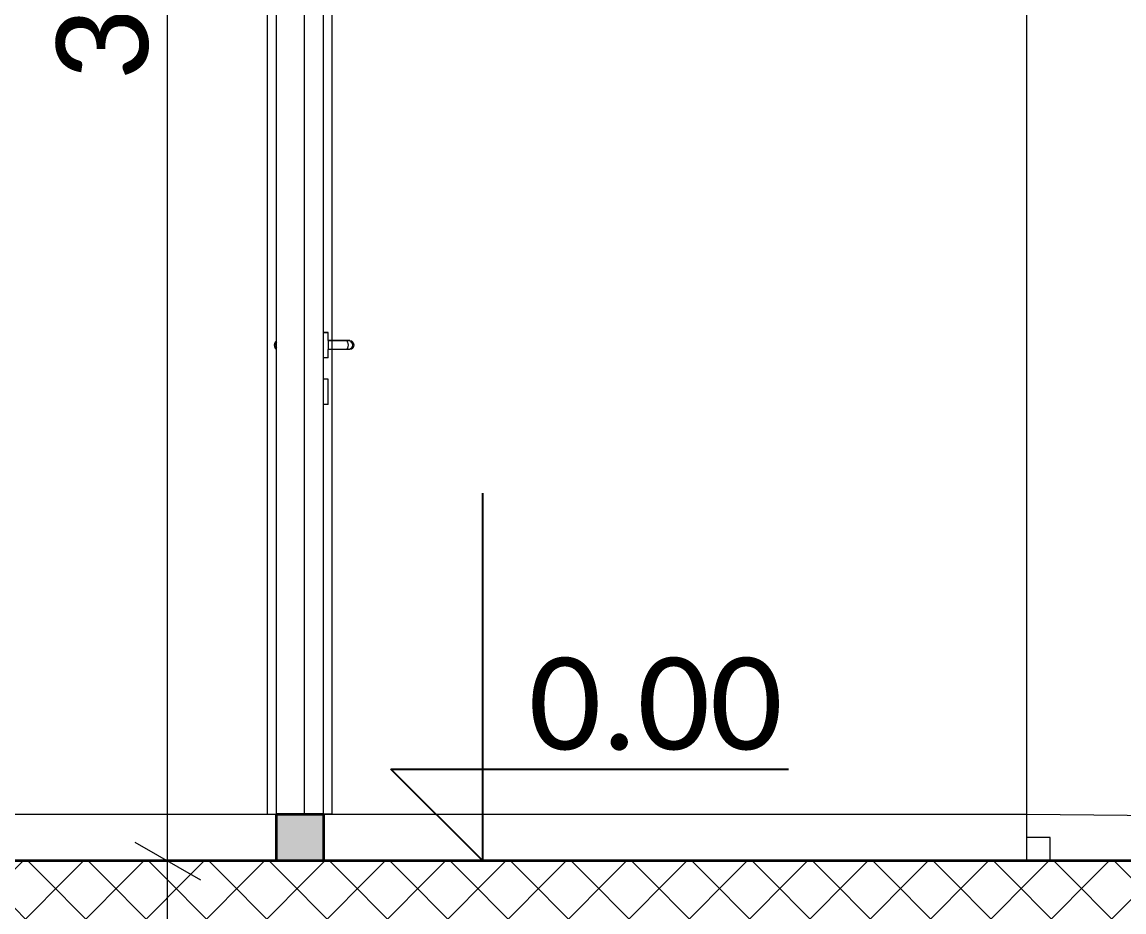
# Model space of a CAD drawing. Header units: millimetres. Extents: x -310 to 171125, y -3027 to 55843.
# Drawn here: x 135443 to 137793, y 8187 to 10084 of the extents above; entities that cross this region are included whole.
import ezdxf

# ---------------------------------------------------------------- set-up
doc = ezdxf.new("R2010")
doc.units = ezdxf.units.MM
doc.header["$MEASUREMENT"] = 0
doc.set_wipeout_variables(frame=1)
doc.linetypes.add('Wipeout_Contour', pattern=[1000, 0, -1000])
doc.layers.add('Dimensioning - General', color=7, linetype='Continuous')
doc.layers.add('Structural - Bearing', color=7, linetype='Continuous')
for name, color, linetype, lineweight, true_color in [('Dimensioning - General_Pen_No__5', 7, 'Continuous', 25, 0x40a5ff), ('Dimensioning - General_Pen_No__61', 7, 'Continuous', 20, 0x6a6a6a), ('Dimensioning - General_Pen_No__88', 7, 'Continuous', 20, 0xfd4435), ('Structural - Bearing_Pen_No__61', 7, 'Continuous', 20, 0x6a6a6a), ('Structural - Bearing_Pen_No__82', 7, 'Continuous', 20, 0xaaaaaa)]:
    doc.layers.add(name, color=color, linetype=linetype, lineweight=lineweight, true_color=true_color)
for name, color, linetype, lineweight in [('Structural - Bearing_Pen_No__1', 7, 'Continuous', 13), ('Structural - Bearing_Pen_No__101', 252, 'Continuous', 13), ('Structural - Bearing_Pen_No__7', 7, 'Continuous', 35)]:
    doc.layers.add(name, color=color, linetype=linetype, lineweight=lineweight)
doc.layers.get('0').off()
doc.styles.add('GENERATED_STYLE_6', font='calibril.ttf')
doc.dimstyles.new('GENERATED_STYLE__1', dxfattribs={"dimtxt": 195.999997, "dimasz": 106.4, "dimexe": 0.18, "dimexo": 0.0625, "dimgap": 0.09, "dimtad": 1, "dimdec": 0, "dimlfac": 0.1, "dimzin": 0, "dimdsep": 46, "dimtxsty": 'GENERATED_STYLE_6', "dimblk": 'ARROWHEAD_2', "dimblk1": 'ARROWHEAD_2', "dimblk2": 'ARROWHEAD_2', "dimcen": 0.09, "dimse1": 1, "dimse2": 1, "dimclrd": 256, "dimclre": 256, "dimclrt": 256, "dimadec": 0, "dimazin": 0, "dimtfac": 1, "dimtdec": 4, "dimtmove": 0, "dimatfit": 3, "dimfxl": 1, "dimtolj": 1, "dimtzin": 0, "dimarcsym": 0})

# ---------------------------------------------------------------- blocks, each defined once
blk = doc.blocks.new('Dimension_2', base_point=(136425, 8295.6))
at = {"layer": 'Dimensioning - General_Pen_No__5', "color": 161, "linetype": 'Continuous', "lineweight": 25, "true_color": 0x40a5ff}
for p, q in [((136425, 8295.6), (136425, 9079.6)), ((136425, 8295.6), (136229, 8491.6)), ((136229, 8491.6), (136425, 8491.6)), ((136425, 8491.6), (137077, 8491.6))]:
    blk.add_line(p, q, dxfattribs=at)
at = {"layer": 'Dimensioning - General_Pen_No__5', "color": 161, "lineweight": 25, "true_color": 0x40a5ff, "insert": (136523, 8530.8), "char_height": 196, "attachment_point": 7, "style": 'GENERATED_STYLE_6'}
blk.add_mtext('\\A1;{\\pql;\\fCalibri Light|b0|i0|c0|p34;0.00}', dxfattribs=at)
blk = doc.blocks.new('*D152')
at = {"layer": 'Dimensioning - General_Pen_No__61', "color": 251, "linetype": 'Continuous', "lineweight": 20, "true_color": 0x6a6a6a, "transparency": 16777216}
for p, q in [((135682.9, 8336), (135822.9, 8255.2)), ((135857.9, 8295.6), (135647.9, 8295.6)), ((135752.9, 5625.6), (135752.9, 8295.6)), ((135682.9, 5666), (135822.9, 5585.2))]:
    blk.add_line(p, q, dxfattribs=at)
at = {"layer": 'Dimensioning - General_Pen_No__88', "color": 20, "lineweight": 20, "true_color": 0xfd4435, "transparency": 16777216, "insert": (135713.7, 6722.3), "char_height": 196, "attachment_point": 7, "rotation": 90, "style": 'GENERATED_STYLE_6'}
blk.add_mtext('\\A1;{\\pql;\\fCalibri Light|b0|i0|c0|p34;267}', dxfattribs=at)
blk = doc.blocks.new('ARROWHEAD_2')
at = {"color": 0, "linetype": 'Continuous', "lineweight": 0}
for p, q in [((-0.378, -0.655), (0.378, 0.655)), ((0, 0), (-1, 0))]:
    blk.add_line(p, q, dxfattribs=at)
blk = doc.blocks.new('*D153')
at = {"layer": 'Dimensioning - General_Pen_No__61', "color": 251, "linetype": 'Continuous', "lineweight": 20, "true_color": 0x6a6a6a, "transparency": 16777216}
for p, q in [((135682.9, 12136), (135822.9, 12055.2)), ((135857.9, 12095.6), (135647.9, 12095.6)), ((135752.9, 8295.6), (135752.9, 12095.6)), ((135682.9, 8336), (135822.9, 8255.2)), ((135857.9, 8295.6), (135647.9, 8295.6))]:
    blk.add_line(p, q, dxfattribs=at)
at = {"layer": 'Dimensioning - General_Pen_No__88', "color": 20, "lineweight": 20, "true_color": 0xfd4435, "transparency": 16777216, "insert": (135713.7, 9957.3), "char_height": 196, "attachment_point": 7, "rotation": 90, "style": 'GENERATED_STYLE_6'}
blk.add_mtext('\\A1;{\\pql;\\fCalibri Light|b0|i0|c0|p34;380}', dxfattribs=at)

msp = doc.modelspace()

# ---------------------------------------------------------------- hatches: boundary and pattern name
at = {"layer": 'Structural - Bearing_Pen_No__101', "linetype": 'Continuous', "lineweight": 13}
msp.add_hatch(color=252, dxfattribs=at).paths.add_polyline_path([(135985.2, 8295.6), (135985.2, 8395.6), (136085.2, 8395.6), (136085.2, 8295.6)])

# ---------------------------------------------------------------- linework, layer by layer
at = {"layer": 'Structural - Bearing_Pen_No__1', "color": 7, "linetype": 'Continuous', "lineweight": 13}
for q in [(136045.2, 11418.6), (136045.2, 11330.6), (136045.2, 8495.6)]:
    msp.add_line((136045.2, 8395.6), q, dxfattribs=at)
at = {"layer": 'Structural - Bearing_Pen_No__7', "color": 7, "linetype": 'Continuous', "lineweight": 35, "flags": 128}
msp.add_lwpolyline([(135985.2, 8295.6), (135985.2, 8395.6), (136085.2, 8395.6), (136085.2, 8295.6)], close=True, dxfattribs=at)

# ---------------------------------------------------------------- block references
at = {"layer": 'Dimensioning - General', "color": 161, "linetype": 'Continuous', "lineweight": 25, "true_color": 0x40a5ff}
msp.add_blockref('Dimension_2', (136425, 8295.6), dxfattribs=at)

# ---------------------------------------------------------------- dimensions: what is measured, and where the dimension line sits
at = {"layer": 'Dimensioning - General', "color": 251, "linetype": 'Continuous', "lineweight": 20, "true_color": 0x6a6a6a}
for base, p1, p2, picture, middle in [((135752.9, 12095.6), (109661.3, 8295.6), (109698.6, 12095.6), '*D153', (135615.7, 10181.4)), ((135752.9, 8295.6), (109745.6, 5625.6), (109661.3, 8295.6), '*D152', (135615.7, 6946.4))]:
    dim = msp.add_linear_dim(base=base, p1=p1, p2=p2, angle=90, dimstyle='GENERATED_STYLE__1', dxfattribs=at)
    dim.commit()
    dim.dimension.update_dxf_attribs({"geometry": picture, "text_midpoint": middle, "dimtype": 160, "text_rotation": 90})

# ---------------------------------------------------------------- wipeouts: each hides what was drawn before it
at = {"color": 254, "linetype": 'Wipeout_Contour', "lineweight": 0, "ltscale": 818793.298091}
msp.add_wipeout([(136104.2, 11445.6), (136085.2, 11445.6), (136085.2, 9285.6), (136095.2, 9285.6), (136095.2, 9268.5), (136104.2, 9268.5)], dxfattribs=at).dxf.layer = 'Structural - Bearing'
at = {"color": 254, "linetype": 'Wipeout_Contour', "lineweight": 0, "ltscale": 545224.397043}
msp.add_wipeout([(135983.3, 9395.6), (135980.2, 9395.6), (135980.8, 9392.2), (135983.8, 9392.2)], dxfattribs=at).dxf.layer = 'Structural - Bearing'
at = {"color": 254, "linetype": 'Wipeout_Contour', "lineweight": 0, "ltscale": 545888.388268}
msp.add_wipeout([(136147.2, 9395.6), (136146.6, 9392.2), (136149.6, 9392.2), (136150.2, 9395.6)], dxfattribs=at).dxf.layer = 'Structural - Bearing'
at = {"color": 254, "linetype": 'Wipeout_Contour', "lineweight": 0, "ltscale": 551446.133863}
msp.add_wipeout([(137635.2, 8295.6), (137635.2, 8345.6), (137585.2, 8345.6), (137585.2, 8295.6)], dxfattribs=at).dxf.layer = 'Structural - Bearing'

# ---------------------------------------------------------------- next in the draw order: hatches: boundary and pattern name
at = {"layer": 'Structural - Bearing_Pen_No__1', "linetype": 'Continuous', "lineweight": 13}
h = msp.add_hatch(dxfattribs=at)
h.set_pattern_fill('CONCRETE_BLOCK', style=0, pattern_type=2)
h.set_pattern_definition([(45, (0, 0), (-64.346715, 64.346715), []), (135, (0, 0), (64.346715, 64.346715), [])])
h.paths.add_polyline_path([(142585.2, 8095.6), (142585.2, 8295.6), (124443.9, 8295.6), (124443.9, 8095.6)])

# ---------------------------------------------------------------- next in the draw order: linework, layer by layer
at = {"layer": 'Structural - Bearing_Pen_No__1', "color": 7, "linetype": 'Continuous', "lineweight": 13}
msp.add_line((124835.2, 8295.6), (142585.2, 8295.6), dxfattribs=at)
at = {"layer": 'Structural - Bearing_Pen_No__61', "color": 251, "linetype": 'Continuous', "lineweight": 20, "true_color": 0x6a6a6a}
msp.add_lwpolyline([(137585.2, 8395.6), (142585.2, 8345.6)], dxfattribs=at)
at = {"layer": 'Structural - Bearing_Pen_No__7', "color": 7, "linetype": 'Continuous', "lineweight": 35, "flags": 128}
msp.add_lwpolyline([(142585.2, 8095.6), (142585.2, 8295.6), (124443.9, 8295.6), (124443.9, 8095.6)], close=True, dxfattribs=at)
at = {"layer": 'Structural - Bearing_Pen_No__82', "color": 253, "linetype": 'Continuous', "lineweight": 20, "true_color": 0xaaaaaa}
for p, q in [((137585.2, 8295.6), (137585.2, 11595.6)), ((137635.2, 8345.6), (137585.2, 8345.6)), ((137635.2, 8295.6), (137635.2, 8345.6))]:
    msp.add_line(p, q, dxfattribs=at)

# ---------------------------------------------------------------- next in the draw order: wipeouts: each hides what was drawn before it
at = {"color": 254, "linetype": 'Wipeout_Contour', "lineweight": 0, "ltscale": 545867.498829}
msp.add_wipeout([(136139.8, 9405.5), (136142.7, 9404.3), (136145.2, 9404.3), (136141.9, 9405.5)], dxfattribs=at).dxf.layer = 'Structural - Bearing'
at = {"color": 254, "linetype": 'Wipeout_Contour', "lineweight": 0, "ltscale": 681536.196082}
msp.add_wipeout([(135983.8, 9392.2), (135980.8, 9392.2), (135982.5, 9389.2), (135985.2, 9389.2), (135985.2, 9389.4)], dxfattribs=at).dxf.layer = 'Structural - Bearing'
at = {"color": 254, "linetype": 'Wipeout_Contour', "lineweight": 0, "ltscale": 545883.09899}
msp.add_wipeout([(136146.6, 9392.2), (136145.1, 9389.2), (136147.9, 9389.2), (136149.6, 9392.2)], dxfattribs=at).dxf.layer = 'Structural - Bearing'
at = {"color": 254, "linetype": 'Wipeout_Contour', "lineweight": 0, "ltscale": 545669.174791}
msp.add_wipeout([(136095.2, 9370.2), (136095.1, 9370.2), (136095.1, 9368.6), (136095.2, 9368.6)], dxfattribs=at).dxf.layer = 'Structural - Bearing'
at = {"color": 254, "linetype": 'Wipeout_Contour', "lineweight": 0, "ltscale": 545655.25996}
msp.add_wipeout([(136095.1, 9316.3), (136095.2, 9316.3), (136095.2, 9321), (136095.1, 9321)], dxfattribs=at).dxf.layer = 'Structural - Bearing'

# ---------------------------------------------------------------- next in the draw order: wipeouts: each hides what was drawn before it
at = {"color": 254, "linetype": 'Wipeout_Contour', "lineweight": 0, "ltscale": 408926.5142}
msp.add_wipeout([(135985.2, 9404.3), (135982.5, 9402), (135985.2, 9402)], dxfattribs=at).dxf.layer = 'Structural - Bearing'
at = {"color": 254, "linetype": 'Wipeout_Contour', "lineweight": 0, "ltscale": 545878.227172}
msp.add_wipeout([(136142.7, 9404.3), (136145.1, 9402), (136147.9, 9402), (136145.2, 9404.3)], dxfattribs=at).dxf.layer = 'Structural - Bearing'
at = {"color": 254, "linetype": 'Wipeout_Contour', "lineweight": 0, "ltscale": 408923.616969}
msp.add_wipeout([(135982.5, 9389.2), (135985.2, 9386.9), (135985.2, 9389.2)], dxfattribs=at).dxf.layer = 'Structural - Bearing'
at = {"color": 254, "linetype": 'Wipeout_Contour', "lineweight": 0, "ltscale": 545874.072024}
msp.add_wipeout([(136142.7, 9386.9), (136145.2, 9386.9), (136147.9, 9389.2), (136145.1, 9389.2)], dxfattribs=at).dxf.layer = 'Structural - Bearing'
at = {"color": 254, "linetype": 'Wipeout_Contour', "lineweight": 0, "ltscale": 545670.042707}
msp.add_wipeout([(136095.2, 9374.9), (136095.1, 9374.9), (136095.1, 9370.2), (136095.2, 9370.2)], dxfattribs=at).dxf.layer = 'Structural - Bearing'
at = {"color": 254, "linetype": 'Wipeout_Contour', "lineweight": 0, "ltscale": 545653.638634}
msp.add_wipeout([(136095.1, 9309.1), (136095.2, 9309.1), (136095.2, 9316.3), (136095.1, 9316.3)], dxfattribs=at).dxf.layer = 'Structural - Bearing'

# ---------------------------------------------------------------- next in the draw order: wipeouts: each hides what was drawn before it
at = {"color": 254, "linetype": 'Wipeout_Contour', "lineweight": 0, "ltscale": 681539.816247}
msp.add_wipeout([(135980.8, 9399), (135983.8, 9399), (135985.2, 9401.8), (135985.2, 9402), (135982.5, 9402)], dxfattribs=at).dxf.layer = 'Structural - Bearing'
at = {"color": 254, "linetype": 'Wipeout_Contour', "lineweight": 0, "ltscale": 545885.811031}
msp.add_wipeout([(136145.1, 9402), (136146.6, 9399), (136149.6, 9399), (136147.9, 9402)], dxfattribs=at).dxf.layer = 'Structural - Bearing'
at = {"color": 254, "linetype": 'Wipeout_Contour', "lineweight": 0, "ltscale": 545671.67462}
msp.add_wipeout([(136095.2, 9382.1), (136095.1, 9382.1), (136095.1, 9374.9), (136095.2, 9374.9)], dxfattribs=at).dxf.layer = 'Structural - Bearing'
at = {"color": 254, "linetype": 'Wipeout_Contour', "lineweight": 0, "ltscale": 545862.401684}
msp.add_wipeout([(136142.7, 9386.9), (136139.8, 9385.8), (136141.9, 9385.8), (136145.2, 9386.9)], dxfattribs=at).dxf.layer = 'Structural - Bearing'
at = {"color": 254, "linetype": 'Wipeout_Contour', "lineweight": 0, "ltscale": 545656.123057}
msp.add_wipeout([(136095.1, 9321), (136095.2, 9321), (136095.2, 9322.6), (136095.1, 9322.6)], dxfattribs=at).dxf.layer = 'Structural - Bearing'

# ---------------------------------------------------------------- next in the draw order: wipeouts: each hides what was drawn before it
at = {"color": 254, "linetype": 'Wipeout_Contour', "lineweight": 0, "ltscale": 545225.340061}
msp.add_wipeout([(135980.2, 9395.6), (135983.3, 9395.6), (135983.8, 9399), (135980.8, 9399)], dxfattribs=at).dxf.layer = 'Structural - Bearing'
at = {"color": 254, "linetype": 'Wipeout_Contour', "lineweight": 0, "ltscale": 545673.874867}
msp.add_wipeout([(136095.1, 9390.9), (136095.1, 9382.1), (136095.2, 9382.1), (136095.2, 9390.9)], dxfattribs=at).dxf.layer = 'Structural - Bearing'
at = {"color": 254, "linetype": 'Wipeout_Contour', "lineweight": 0, "ltscale": 545889.330142}
msp.add_wipeout([(136146.6, 9399), (136147.2, 9395.6), (136150.2, 9395.6), (136149.6, 9399)], dxfattribs=at).dxf.layer = 'Structural - Bearing'
at = {"color": 254, "linetype": 'Wipeout_Contour', "lineweight": 0, "ltscale": 545649.421545}
msp.add_wipeout([(136095.1, 9370.2), (136085.3, 9370.2), (136085.3, 9368.6), (136095.1, 9368.6)], dxfattribs=at).dxf.layer = 'Structural - Bearing'
at = {"color": 254, "linetype": 'Wipeout_Contour', "lineweight": 0, "ltscale": 545635.50621}
msp.add_wipeout([(136085.3, 9316.3), (136095.1, 9316.3), (136095.1, 9321), (136085.3, 9321)], dxfattribs=at).dxf.layer = 'Structural - Bearing'

# ---------------------------------------------------------------- next in the draw order: wipeouts: each hides what was drawn before it
at = {"color": 254, "linetype": 'Wipeout_Contour', "lineweight": 0, "ltscale": 545676.379094}
msp.add_wipeout([(136095.2, 9400.3), (136095.1, 9400.3), (136095.1, 9390.9), (136095.2, 9390.9)], dxfattribs=at).dxf.layer = 'Structural - Bearing'
at = {"color": 254, "linetype": 'Wipeout_Contour', "lineweight": 0, "ltscale": 545233.513193}
msp.add_wipeout([(135983.3, 9395.6), (135983.8, 9392.2), (135985.2, 9392.2), (135985.2, 9395.6)], dxfattribs=at).dxf.layer = 'Structural - Bearing'
at = {"color": 254, "linetype": 'Wipeout_Contour', "lineweight": 0, "ltscale": 545864.096109}
msp.add_wipeout([(136147.2, 9395.6), (136137.9, 9395.6), (136137.6, 9392.2), (136146.6, 9392.2)], dxfattribs=at).dxf.layer = 'Structural - Bearing'
at = {"color": 254, "linetype": 'Wipeout_Contour', "lineweight": 0, "ltscale": 545650.289492}
msp.add_wipeout([(136095.1, 9374.9), (136085.3, 9374.9), (136085.3, 9370.2), (136095.1, 9370.2)], dxfattribs=at).dxf.layer = 'Structural - Bearing'
at = {"color": 254, "linetype": 'Wipeout_Contour', "lineweight": 0, "ltscale": 545651.455803}
msp.add_wipeout([(136095.2, 9309.1), (136095.1, 9309.1), (136095.1, 9300.3), (136095.2, 9300.3)], dxfattribs=at).dxf.layer = 'Structural - Bearing'

# ---------------------------------------------------------------- next in the draw order: wipeouts: each hides what was drawn before it
at = {"color": 254, "linetype": 'Wipeout_Contour', "lineweight": 0, "ltscale": 545678.88566}
msp.add_wipeout([(136095.1, 9409.1), (136095.1, 9400.3), (136095.2, 9400.3), (136095.2, 9409.1)], dxfattribs=at).dxf.layer = 'Structural - Bearing'
at = {"color": 254, "linetype": 'Wipeout_Contour', "lineweight": 0, "ltscale": 545849.367}
msp.add_wipeout([(136139.8, 9405.5), (136133.6, 9405.5), (136135.3, 9404.3), (136142.7, 9404.3)], dxfattribs=at).dxf.layer = 'Structural - Bearing'
at = {"color": 254, "linetype": 'Wipeout_Contour', "lineweight": 0, "ltscale": 408925.446061}
msp.add_wipeout([(135983.8, 9392.2), (135985.2, 9389.4), (135985.2, 9392.2)], dxfattribs=at).dxf.layer = 'Structural - Bearing'
at = {"color": 254, "linetype": 'Wipeout_Contour', "lineweight": 0, "ltscale": 545651.921465}
msp.add_wipeout([(136095.1, 9382.1), (136085.3, 9382.1), (136085.3, 9374.9), (136095.1, 9374.9)], dxfattribs=at).dxf.layer = 'Structural - Bearing'
at = {"color": 254, "linetype": 'Wipeout_Contour', "lineweight": 0, "ltscale": 545859.952718}
msp.add_wipeout([(136146.6, 9392.2), (136137.6, 9392.2), (136136.7, 9389.2), (136145.1, 9389.2)], dxfattribs=at).dxf.layer = 'Structural - Bearing'
at = {"color": 254, "linetype": 'Wipeout_Contour', "lineweight": 0, "ltscale": 545633.884825}
msp.add_wipeout([(136085.3, 9309.1), (136095.1, 9309.1), (136095.1, 9316.3), (136085.3, 9316.3)], dxfattribs=at).dxf.layer = 'Structural - Bearing'

# ---------------------------------------------------------------- next in the draw order: wipeouts: each hides what was drawn before it
at = {"color": 254, "linetype": 'Wipeout_Contour', "lineweight": 0, "ltscale": 408927.168602}
msp.add_wipeout([(135983.8, 9399), (135985.2, 9399), (135985.2, 9401.8)], dxfattribs=at).dxf.layer = 'Structural - Bearing'
at = {"color": 254, "linetype": 'Wipeout_Contour', "lineweight": 0, "ltscale": 545681.09183}
msp.add_wipeout([(136095.2, 9416.3), (136095.1, 9416.3), (136095.1, 9409.1), (136095.2, 9409.1)], dxfattribs=at).dxf.layer = 'Structural - Bearing'
at = {"color": 254, "linetype": 'Wipeout_Contour', "lineweight": 0, "ltscale": 545857.220438}
msp.add_wipeout([(136142.7, 9404.3), (136135.3, 9404.3), (136136.7, 9402), (136145.1, 9402)], dxfattribs=at).dxf.layer = 'Structural - Bearing'
at = {"color": 254, "linetype": 'Wipeout_Contour', "lineweight": 0, "ltscale": 545654.121792}
msp.add_wipeout([(136085.3, 9390.9), (136085.3, 9382.1), (136095.1, 9382.1), (136095.1, 9390.9)], dxfattribs=at).dxf.layer = 'Structural - Bearing'
at = {"color": 254, "linetype": 'Wipeout_Contour', "lineweight": 0, "ltscale": 545853.065131}
msp.add_wipeout([(136145.1, 9389.2), (136136.7, 9389.2), (136135.3, 9386.9), (136142.7, 9386.9)], dxfattribs=at).dxf.layer = 'Structural - Bearing'
at = {"color": 254, "linetype": 'Wipeout_Contour', "lineweight": 0, "ltscale": 545629.668309}
msp.add_wipeout([(136085.3, 9370.2), (136085.2, 9370.2), (136085.2, 9368.6), (136085.3, 9368.6)], dxfattribs=at).dxf.layer = 'Structural - Bearing'
at = {"color": 254, "linetype": 'Wipeout_Contour', "lineweight": 0, "ltscale": 545636.369338}
msp.add_wipeout([(136085.3, 9321), (136095.1, 9321), (136095.1, 9322.6), (136085.3, 9322.6)], dxfattribs=at).dxf.layer = 'Structural - Bearing'
at = {"color": 254, "linetype": 'Wipeout_Contour', "lineweight": 0, "ltscale": 545648.975778}
msp.add_wipeout([(136095.1, 9290.9), (136095.2, 9290.9), (136095.2, 9300.3), (136095.1, 9300.3)], dxfattribs=at).dxf.layer = 'Structural - Bearing'

# ---------------------------------------------------------------- next in the draw order: wipeouts: each hides what was drawn before it
at = {"color": 254, "linetype": 'Wipeout_Contour', "lineweight": 0, "ltscale": 545656.626109}
msp.add_wipeout([(136095.1, 9400.3), (136085.3, 9400.3), (136085.3, 9390.9), (136095.1, 9390.9)], dxfattribs=at).dxf.layer = 'Structural - Bearing'
at = {"color": 254, "linetype": 'Wipeout_Contour', "lineweight": 0, "ltscale": 545682.730479}
msp.add_wipeout([(136095.2, 9421), (136095.1, 9421), (136095.1, 9416.3), (136095.2, 9416.3)], dxfattribs=at).dxf.layer = 'Structural - Bearing'
at = {"color": 254, "linetype": 'Wipeout_Contour', "lineweight": 0, "ltscale": 545862.664873}
msp.add_wipeout([(136145.1, 9402), (136136.7, 9402), (136137.6, 9399), (136146.6, 9399)], dxfattribs=at).dxf.layer = 'Structural - Bearing'
at = {"color": 254, "linetype": 'Wipeout_Contour', "lineweight": 0, "ltscale": 545234.4562}
msp.add_wipeout([(135983.3, 9395.6), (135985.2, 9395.6), (135985.2, 9399), (135983.8, 9399)], dxfattribs=at).dxf.layer = 'Structural - Bearing'
at = {"color": 254, "linetype": 'Wipeout_Contour', "lineweight": 0, "ltscale": 545844.269686}
msp.add_wipeout([(136142.7, 9386.9), (136135.3, 9386.9), (136133.6, 9385.8), (136139.8, 9385.8)], dxfattribs=at).dxf.layer = 'Structural - Bearing'
at = {"color": 254, "linetype": 'Wipeout_Contour', "lineweight": 0, "ltscale": 545630.536288}
msp.add_wipeout([(136085.3, 9374.9), (136085.2, 9374.9), (136085.2, 9370.2), (136085.3, 9370.2)], dxfattribs=at).dxf.layer = 'Structural - Bearing'
at = {"color": 254, "linetype": 'Wipeout_Contour', "lineweight": 0, "ltscale": 545615.752471}
msp.add_wipeout([(136085.2, 9316.3), (136085.3, 9316.3), (136085.3, 9321), (136085.2, 9321)], dxfattribs=at).dxf.layer = 'Structural - Bearing'
at = {"color": 254, "linetype": 'Wipeout_Contour', "lineweight": 0, "ltscale": 545646.498092}
msp.add_wipeout([(136095.1, 9290.9), (136095.1, 9282.1), (136095.2, 9282.1), (136095.2, 9290.9)], dxfattribs=at).dxf.layer = 'Structural - Bearing'

# ---------------------------------------------------------------- next in the draw order: wipeouts: each hides what was drawn before it
at = {"color": 254, "linetype": 'Wipeout_Contour', "lineweight": 0, "ltscale": 1499460.993654422}
msp.add_wipeout([(135966.2, 11445.6), (135966.2, 8395.6), (135985.2, 8395.6), (135985.2, 9249.9), (135982.5, 9252.2), (135980.8, 9255.2), (135980.2, 9258.6), (135980.8, 9262), (135982.5, 9265), (135985.2, 9267.3), (135985.2, 11445.6)], dxfattribs=at).dxf.layer = 'Structural - Bearing'
at = {"color": 254, "linetype": 'Wipeout_Contour', "lineweight": 0, "ltscale": 545659.132766}
msp.add_wipeout([(136085.3, 9400.3), (136095.1, 9400.3), (136095.1, 9409.1), (136085.3, 9409.1)], dxfattribs=at).dxf.layer = 'Structural - Bearing'
at = {"color": 254, "linetype": 'Wipeout_Contour', "lineweight": 0, "ltscale": 545683.602794}
msp.add_wipeout([(136095.2, 9422.6), (136095.1, 9422.6), (136095.1, 9421), (136095.2, 9421)], dxfattribs=at).dxf.layer = 'Structural - Bearing'
at = {"color": 254, "linetype": 'Wipeout_Contour', "lineweight": 0, "ltscale": 545632.168319}
msp.add_wipeout([(136085.3, 9382.1), (136085.2, 9382.1), (136085.2, 9374.9), (136085.3, 9374.9)], dxfattribs=at).dxf.layer = 'Structural - Bearing'
at = {"color": 254, "linetype": 'Wipeout_Contour', "lineweight": 0, "ltscale": 545865.038025}
msp.add_wipeout([(136146.6, 9399), (136137.6, 9399), (136137.9, 9395.6), (136147.2, 9395.6)], dxfattribs=at).dxf.layer = 'Structural - Bearing'
at = {"color": 254, "linetype": 'Wipeout_Contour', "lineweight": 0, "ltscale": 545631.701916}
msp.add_wipeout([(136095.1, 9309.1), (136085.3, 9309.1), (136085.3, 9300.3), (136095.1, 9300.3)], dxfattribs=at).dxf.layer = 'Structural - Bearing'
at = {"color": 254, "linetype": 'Wipeout_Contour', "lineweight": 0, "ltscale": 545644.321186}
msp.add_wipeout([(136095.1, 9274.9), (136095.2, 9274.9), (136095.2, 9282.1), (136095.1, 9282.1)], dxfattribs=at).dxf.layer = 'Structural - Bearing'

# ---------------------------------------------------------------- next in the draw order: linework, layer by layer
at = {"layer": 'Structural - Bearing_Pen_No__1', "color": 7, "linetype": 'Continuous', "lineweight": 13}
for q in [(135985.2, 11418.6), (136045.2, 8395.6)]:
    msp.add_line((135985.2, 8395.6), q, dxfattribs=at)
at = {"layer": 'Structural - Bearing_Pen_No__82', "color": 253, "linetype": 'Continuous', "lineweight": 20, "true_color": 0xaaaaaa}
for p, q in [((135966.2, 8395.6), (135966.2, 11445.6)), ((135982.5, 9402), (135980.8, 9399)), ((135985.2, 9404.3), (135982.5, 9402)), ((135985.2, 9401.8), (135983.8, 9399)), ((135980.8, 9399), (135980.2, 9395.6)), ((135980.2, 9395.6), (135980.8, 9392.2)), ((135980.8, 9392.2), (135982.5, 9389.2)), ((135982.5, 9389.2), (135985.2, 9386.9)), ((135983.8, 9399), (135983.3, 9395.6)), ((135983.3, 9395.6), (135983.8, 9392.2)), ((135983.8, 9392.2), (135985.2, 9389.4)), ((135966.2, 8395.6), (135985.2, 8395.6))]:
    msp.add_line(p, q, dxfattribs=at)

# ---------------------------------------------------------------- next in the draw order: wipeouts: each hides what was drawn before it
at = {"color": 254, "linetype": 'Wipeout_Contour', "lineweight": 0, "ltscale": 545661.339016}
msp.add_wipeout([(136095.1, 9416.3), (136085.3, 9416.3), (136085.3, 9409.1), (136095.1, 9409.1)], dxfattribs=at).dxf.layer = 'Structural - Bearing'
at = {"color": 254, "linetype": 'Wipeout_Contour', "lineweight": 0, "ltscale": 545634.368726}
msp.add_wipeout([(136085.2, 9390.9), (136085.2, 9382.1), (136085.3, 9382.1), (136085.3, 9390.9)], dxfattribs=at).dxf.layer = 'Structural - Bearing'
at = {"color": 254, "linetype": 'Wipeout_Contour', "lineweight": 0, "ltscale": 545823.371555}
msp.add_wipeout([(136137.9, 9395.6), (136126.5, 9395.6), (136126.4, 9392.2), (136137.6, 9392.2)], dxfattribs=at).dxf.layer = 'Structural - Bearing'
at = {"color": 254, "linetype": 'Wipeout_Contour', "lineweight": 0, "ltscale": 545614.131027}
msp.add_wipeout([(136085.2, 9309.1), (136085.3, 9309.1), (136085.3, 9316.3), (136085.2, 9316.3)], dxfattribs=at).dxf.layer = 'Structural - Bearing'
at = {"color": 254, "linetype": 'Wipeout_Contour', "lineweight": 0, "ltscale": 545642.706596}
msp.add_wipeout([(136095.1, 9270.2), (136095.2, 9270.2), (136095.2, 9274.9), (136095.1, 9274.9)], dxfattribs=at).dxf.layer = 'Structural - Bearing'

# ---------------------------------------------------------------- next in the draw order: wipeouts: each hides what was drawn before it
at = {"color": 254, "linetype": 'Wipeout_Contour', "lineweight": 0, "ltscale": 545636.873134}
msp.add_wipeout([(136085.3, 9400.3), (136085.2, 9400.3), (136085.2, 9390.9), (136085.3, 9390.9)], dxfattribs=at).dxf.layer = 'Structural - Bearing'
at = {"color": 254, "linetype": 'Wipeout_Contour', "lineweight": 0, "ltscale": 545662.977724}
msp.add_wipeout([(136095.1, 9421), (136085.3, 9421), (136085.3, 9416.3), (136095.1, 9416.3)], dxfattribs=at).dxf.layer = 'Structural - Bearing'
at = {"color": 254, "linetype": 'Wipeout_Contour', "lineweight": 0, "ltscale": 545818.298879}
msp.add_wipeout([(136133.6, 9405.5), (136125.4, 9405.5), (136125.9, 9404.3), (136135.3, 9404.3)], dxfattribs=at).dxf.layer = 'Structural - Bearing'
at = {"color": 254, "linetype": 'Wipeout_Contour', "lineweight": 0, "ltscale": 545821.009813}
msp.add_wipeout([(136137.6, 9392.2), (136126.4, 9392.2), (136126.2, 9389.2), (136136.7, 9389.2)], dxfattribs=at).dxf.layer = 'Structural - Bearing'
at = {"color": 254, "linetype": 'Wipeout_Contour', "lineweight": 0, "ltscale": 545616.61563}
msp.add_wipeout([(136085.2, 9321), (136085.3, 9321), (136085.3, 9322.6), (136085.2, 9322.6)], dxfattribs=at).dxf.layer = 'Structural - Bearing'
at = {"color": 254, "linetype": 'Wipeout_Contour', "lineweight": 0, "ltscale": 545629.221801}
msp.add_wipeout([(136085.3, 9290.9), (136095.1, 9290.9), (136095.1, 9300.3), (136085.3, 9300.3)], dxfattribs=at).dxf.layer = 'Structural - Bearing'

# ---------------------------------------------------------------- next in the draw order: wipeouts: each hides what was drawn before it
at = {"color": 254, "linetype": 'Wipeout_Contour', "lineweight": 0, "ltscale": 545639.379881}
msp.add_wipeout([(136085.2, 9409.1), (136085.2, 9400.3), (136085.3, 9400.3), (136085.3, 9409.1)], dxfattribs=at).dxf.layer = 'Structural - Bearing'
at = {"color": 254, "linetype": 'Wipeout_Contour', "lineweight": 0, "ltscale": 545663.85007}
msp.add_wipeout([(136095.1, 9422.6), (136085.3, 9422.6), (136085.3, 9421), (136095.1, 9421)], dxfattribs=at).dxf.layer = 'Structural - Bearing'
at = {"color": 254, "linetype": 'Wipeout_Contour', "lineweight": 0, "ltscale": 545821.63204}
msp.add_wipeout([(136135.3, 9404.3), (136125.9, 9404.3), (136126.2, 9402), (136136.7, 9402)], dxfattribs=at).dxf.layer = 'Structural - Bearing'
at = {"color": 254, "linetype": 'Wipeout_Contour', "lineweight": 0, "ltscale": 545817.476464}
msp.add_wipeout([(136136.7, 9389.2), (136126.2, 9389.2), (136125.9, 9386.9), (136135.3, 9386.9)], dxfattribs=at).dxf.layer = 'Structural - Bearing'
at = {"color": 254, "linetype": 'Wipeout_Contour', "lineweight": 0, "ltscale": 545626.744026}
msp.add_wipeout([(136095.1, 9290.9), (136085.3, 9290.9), (136085.3, 9282.1), (136095.1, 9282.1)], dxfattribs=at).dxf.layer = 'Structural - Bearing'

# ---------------------------------------------------------------- next in the draw order: wipeouts: each hides what was drawn before it
at = {"color": 254, "linetype": 'Wipeout_Contour', "lineweight": 0, "ltscale": 545641.586211}
msp.add_wipeout([(136085.3, 9416.3), (136085.2, 9416.3), (136085.2, 9409.1), (136085.3, 9409.1)], dxfattribs=at).dxf.layer = 'Structural - Bearing'
at = {"color": 254, "linetype": 'Wipeout_Contour', "lineweight": 0, "ltscale": 545823.722159}
msp.add_wipeout([(136136.7, 9402), (136126.2, 9402), (136126.4, 9399), (136137.6, 9399)], dxfattribs=at).dxf.layer = 'Structural - Bearing'
at = {"color": 254, "linetype": 'Wipeout_Contour', "lineweight": 0, "ltscale": 545813.201276}
msp.add_wipeout([(136135.3, 9386.9), (136125.9, 9386.9), (136125.4, 9385.8), (136133.6, 9385.8)], dxfattribs=at).dxf.layer = 'Structural - Bearing'
at = {"color": 254, "linetype": 'Wipeout_Contour', "lineweight": 0, "ltscale": 545611.948038}
msp.add_wipeout([(136085.3, 9309.1), (136085.2, 9309.1), (136085.2, 9300.3), (136085.3, 9300.3)], dxfattribs=at).dxf.layer = 'Structural - Bearing'
at = {"color": 254, "linetype": 'Wipeout_Contour', "lineweight": 0, "ltscale": 545624.56704}
msp.add_wipeout([(136085.3, 9274.9), (136095.1, 9274.9), (136095.1, 9282.1), (136085.3, 9282.1)], dxfattribs=at).dxf.layer = 'Structural - Bearing'

# ---------------------------------------------------------------- next in the draw order: wipeouts: each hides what was drawn before it
at = {"color": 254, "linetype": 'Wipeout_Contour', "lineweight": 0, "ltscale": 545643.224979}
msp.add_wipeout([(136085.3, 9421), (136085.2, 9421), (136085.2, 9416.3), (136085.3, 9416.3)], dxfattribs=at).dxf.layer = 'Structural - Bearing'
at = {"color": 254, "linetype": 'Wipeout_Contour', "lineweight": 0, "ltscale": 545824.313541}
msp.add_wipeout([(136137.6, 9399), (136126.4, 9399), (136126.5, 9395.6), (136137.9, 9395.6)], dxfattribs=at).dxf.layer = 'Structural - Bearing'
at = {"color": 254, "linetype": 'Wipeout_Contour', "lineweight": 0, "ltscale": 545609.467834}
msp.add_wipeout([(136085.2, 9290.9), (136085.3, 9290.9), (136085.3, 9300.3), (136085.2, 9300.3)], dxfattribs=at).dxf.layer = 'Structural - Bearing'
at = {"color": 254, "linetype": 'Wipeout_Contour', "lineweight": 0, "ltscale": 545641.847898}
msp.add_wipeout([(136095.1, 9268.6), (136095.2, 9268.6), (136095.2, 9270.2), (136095.1, 9270.2)], dxfattribs=at).dxf.layer = 'Structural - Bearing'

# ---------------------------------------------------------------- next in the draw order: linework, layer by layer
at = {"layer": 'Structural - Bearing_Pen_No__82', "color": 253, "linetype": 'Continuous', "lineweight": 20, "true_color": 0xaaaaaa}
for p, q in [((136141.9, 9405.5), (136139.8, 9405.5)), ((136141.9, 9405.5), (136145.2, 9404.3)), ((136142.7, 9404.3), (136145.1, 9402)), ((136145.1, 9402), (136146.6, 9399)), ((136145.2, 9404.3), (136147.9, 9402)), ((136147.9, 9402), (136149.6, 9399)), ((136141.9, 9385.8), (136139.8, 9385.8)), ((136145.2, 9386.9), (136141.9, 9385.8)), ((136145.1, 9389.2), (136142.7, 9386.9)), ((136146.6, 9392.2), (136145.1, 9389.2)), ((136147.9, 9389.2), (136145.2, 9386.9)), ((136146.6, 9399), (136147.2, 9395.6)), ((136147.2, 9395.6), (136146.6, 9392.2)), ((136149.6, 9392.2), (136147.9, 9389.2)), ((136149.6, 9399), (136150.2, 9395.6)), ((136150.2, 9395.6), (136149.6, 9392.2))]:
    msp.add_line(p, q, dxfattribs=at)

# ---------------------------------------------------------------- next in the draw order: wipeouts: each hides what was drawn before it
at = {"color": 254, "linetype": 'Wipeout_Contour', "lineweight": 0, "ltscale": 545644.097356}
msp.add_wipeout([(136085.3, 9422.6), (136085.2, 9422.6), (136085.2, 9421), (136085.3, 9421)], dxfattribs=at).dxf.layer = 'Structural - Bearing'
at = {"color": 254, "linetype": 'Wipeout_Contour', "lineweight": 0, "ltscale": 545738.514985}
msp.add_wipeout([(136126.5, 9395.6), (136095.2, 9395.6), (136095.2, 9392.2), (136126.4, 9392.2)], dxfattribs=at).dxf.layer = 'Structural - Bearing'
at = {"color": 254, "linetype": 'Wipeout_Contour', "lineweight": 0, "ltscale": 545622.952392}
msp.add_wipeout([(136085.3, 9270.2), (136095.1, 9270.2), (136095.1, 9274.9), (136085.3, 9274.9)], dxfattribs=at).dxf.layer = 'Structural - Bearing'

# ---------------------------------------------------------------- next in the draw order: linework, layer by layer
at = {"layer": 'Structural - Bearing_Pen_No__82', "color": 253, "linetype": 'Continuous', "lineweight": 20, "true_color": 0xaaaaaa}
for p, q in [((136085.3, 9422.6), (136085.2, 9422.6)), ((136095.1, 9422.6), (136085.3, 9422.6)), ((136095.2, 9422.6), (136095.1, 9422.6)), ((136095.2, 9421), (136095.2, 9422.6))]:
    msp.add_line(p, q, dxfattribs=at)

# ---------------------------------------------------------------- next in the draw order: wipeouts: each hides what was drawn before it
at = {"color": 254, "linetype": 'Wipeout_Contour', "lineweight": 0, "ltscale": 545739.885017}
msp.add_wipeout([(136125.4, 9405.5), (136095.2, 9405.5), (136095.2, 9404.3), (136125.9, 9404.3)], dxfattribs=at).dxf.layer = 'Structural - Bearing'
at = {"color": 254, "linetype": 'Wipeout_Contour', "lineweight": 0, "ltscale": 545737.327466}
msp.add_wipeout([(136126.4, 9392.2), (136095.2, 9392.2), (136095.2, 9389.2), (136126.2, 9389.2)], dxfattribs=at).dxf.layer = 'Structural - Bearing'
at = {"color": 254, "linetype": 'Wipeout_Contour', "lineweight": 0, "ltscale": 545606.989969}
msp.add_wipeout([(136085.2, 9290.9), (136085.2, 9282.1), (136085.3, 9282.1), (136085.3, 9290.9)], dxfattribs=at).dxf.layer = 'Structural - Bearing'

# ---------------------------------------------------------------- next in the draw order: linework, layer by layer
at = {"layer": 'Structural - Bearing_Pen_No__82', "color": 253, "linetype": 'Continuous', "lineweight": 20, "true_color": 0xaaaaaa}
msp.add_line((136095.2, 9416.3), (136095.2, 9421), dxfattribs=at)

# ---------------------------------------------------------------- next in the draw order: wipeouts: each hides what was drawn before it
at = {"color": 254, "linetype": 'Wipeout_Contour', "lineweight": 0, "ltscale": 545740.188881}
msp.add_wipeout([(136125.9, 9404.3), (136095.2, 9404.3), (136095.2, 9402), (136126.2, 9402)], dxfattribs=at).dxf.layer = 'Structural - Bearing'
at = {"color": 254, "linetype": 'Wipeout_Contour', "lineweight": 0, "ltscale": 545736.032687}
msp.add_wipeout([(136126.2, 9389.2), (136095.2, 9389.2), (136095.2, 9386.9), (136125.9, 9386.9)], dxfattribs=at).dxf.layer = 'Structural - Bearing'
at = {"color": 254, "linetype": 'Wipeout_Contour', "lineweight": 0, "ltscale": 545604.812904}
msp.add_wipeout([(136085.2, 9274.9), (136085.3, 9274.9), (136085.3, 9282.1), (136085.2, 9282.1)], dxfattribs=at).dxf.layer = 'Structural - Bearing'

# ---------------------------------------------------------------- next in the draw order: wipeouts: each hides what was drawn before it
at = {"color": 254, "linetype": 'Wipeout_Contour', "lineweight": 0, "ltscale": 545740.040227}
msp.add_wipeout([(136126.2, 9402), (136095.2, 9402), (136095.2, 9399), (136126.4, 9399)], dxfattribs=at).dxf.layer = 'Structural - Bearing'
at = {"color": 254, "linetype": 'Wipeout_Contour', "lineweight": 0, "ltscale": 545734.786682}
msp.add_wipeout([(136125.9, 9386.9), (136095.2, 9386.9), (136095.2, 9385.8), (136125.4, 9385.8)], dxfattribs=at).dxf.layer = 'Structural - Bearing'
at = {"color": 254, "linetype": 'Wipeout_Contour', "lineweight": 0, "ltscale": 545622.093663}
msp.add_wipeout([(136085.3, 9268.6), (136095.1, 9268.6), (136095.1, 9270.2), (136085.3, 9270.2)], dxfattribs=at).dxf.layer = 'Structural - Bearing'

# ---------------------------------------------------------------- next in the draw order: wipeouts: each hides what was drawn before it
at = {"color": 254, "linetype": 'Wipeout_Contour', "lineweight": 0, "ltscale": 545739.457116}
msp.add_wipeout([(136126.4, 9399), (136095.2, 9399), (136095.2, 9395.6), (136126.5, 9395.6)], dxfattribs=at).dxf.layer = 'Structural - Bearing'
at = {"color": 254, "linetype": 'Wipeout_Contour', "lineweight": 0, "ltscale": 545603.198198}
msp.add_wipeout([(136085.2, 9270.2), (136085.3, 9270.2), (136085.3, 9274.9), (136085.2, 9274.9)], dxfattribs=at).dxf.layer = 'Structural - Bearing'

# ---------------------------------------------------------------- next in the draw order: linework, layer by layer
at = {"layer": 'Structural - Bearing_Pen_No__82', "color": 253, "linetype": 'Continuous', "lineweight": 20, "true_color": 0xaaaaaa}
for p, q in [((136095.2, 9409.1), (136095.2, 9416.3)), ((136095.2, 9405.5), (136095.2, 9409.1)), ((136095.2, 9405.5), (136095.2, 9404.3)), ((136125.4, 9405.5), (136095.2, 9405.5)), ((136095.2, 9404.3), (136095.2, 9402)), ((136095.2, 9402), (136095.2, 9399)), ((136133.6, 9405.5), (136125.4, 9405.5)), ((136139.8, 9405.5), (136133.6, 9405.5)), ((136135.3, 9404.3), (136136.7, 9402)), ((136136.7, 9402), (136137.6, 9399)), ((136133.6, 9385.8), (136125.4, 9385.8)), ((136139.8, 9385.8), (136133.6, 9385.8)), ((136136.7, 9389.2), (136135.3, 9386.9)), ((136137.6, 9392.2), (136136.7, 9389.2)), ((136137.6, 9399), (136137.9, 9395.6)), ((136137.9, 9395.6), (136137.6, 9392.2))]:
    msp.add_line(p, q, dxfattribs=at)

# ---------------------------------------------------------------- next in the draw order: wipeouts: each hides what was drawn before it
at = {"color": 254, "linetype": 'Wipeout_Contour', "lineweight": 0, "ltscale": 545602.339438}
msp.add_wipeout([(136085.2, 9268.6), (136085.3, 9268.6), (136085.3, 9270.2), (136085.2, 9270.2)], dxfattribs=at).dxf.layer = 'Structural - Bearing'

# ---------------------------------------------------------------- next in the draw order: wipeouts: each hides what was drawn before it
at = {"color": 254, "linetype": 'Wipeout_Contour', "lineweight": 0, "ltscale": 1364007.657980525}
msp.add_wipeout([(136085.2, 9268.6), (136085.2, 8395.6), (136104.2, 8395.6), (136104.2, 9385.8), (136095.2, 9385.8), (136095.2, 9368.6), (136085.2, 9368.6), (136085.2, 9322.6), (136095.2, 9322.6), (136095.2, 9268.6)], dxfattribs=at).dxf.layer = 'Structural - Bearing'

# ---------------------------------------------------------------- next in the draw order: linework, layer by layer
at = {"layer": 'Structural - Bearing_Pen_No__1', "color": 7, "linetype": 'Continuous', "lineweight": 13}
for q in [(136085.2, 11330.6), (136085.2, 8495.6)]:
    msp.add_line((136085.2, 8395.6), q, dxfattribs=at)
at = {"layer": 'Structural - Bearing_Pen_No__61', "color": 251, "linetype": 'Continuous', "lineweight": 20, "true_color": 0x6a6a6a}
msp.add_lwpolyline([(131985.2, 8395.6), (137585.2, 8395.6)], dxfattribs=at)
at = {"layer": 'Structural - Bearing_Pen_No__82', "color": 253, "linetype": 'Continuous', "lineweight": 20, "true_color": 0xaaaaaa}
for p, q in [((136104.2, 9268.5), (136104.2, 11445.6)), ((136095.2, 9399), (136095.2, 9395.6)), ((136095.2, 9395.6), (136095.2, 9392.2)), ((136095.2, 9392.2), (136095.2, 9389.2)), ((136095.2, 9389.2), (136095.2, 9386.9)), ((136095.2, 9386.9), (136095.2, 9385.8)), ((136095.2, 9382.1), (136095.2, 9385.8)), ((136125.4, 9385.8), (136095.2, 9385.8)), ((136095.2, 9374.9), (136095.2, 9382.1)), ((136104.2, 8395.6), (136104.2, 9385.8)), ((136085.3, 9368.6), (136085.2, 9368.6)), ((136095.1, 9368.6), (136085.3, 9368.6)), ((136095.2, 9368.6), (136095.1, 9368.6)), ((136095.2, 9370.2), (136095.2, 9374.9)), ((136095.2, 9368.6), (136095.2, 9370.2)), ((136085.3, 9322.6), (136085.2, 9322.6)), ((136095.1, 9322.6), (136085.3, 9322.6)), ((136095.2, 9322.6), (136095.1, 9322.6)), ((136095.2, 9321), (136095.2, 9322.6)), ((136095.2, 9316.3), (136095.2, 9321)), ((136095.2, 9309.1), (136095.2, 9316.3)), ((136095.2, 9300.3), (136095.2, 9309.1)), ((136095.2, 9290.9), (136095.2, 9300.3)), ((136095.2, 9282.1), (136095.2, 9290.9)), ((136095.2, 9274.9), (136095.2, 9282.1)), ((136085.3, 9268.6), (136085.2, 9268.6)), ((136095.1, 9268.6), (136085.3, 9268.6)), ((136095.2, 9268.6), (136095.1, 9268.6)), ((136095.2, 9270.2), (136095.2, 9274.9)), ((136095.2, 9268.6), (136095.2, 9270.2)), ((136104.2, 8395.6), (136085.2, 8395.6))]:
    msp.add_line(p, q, dxfattribs=at)

doc.saveas('drawing.dxf')
